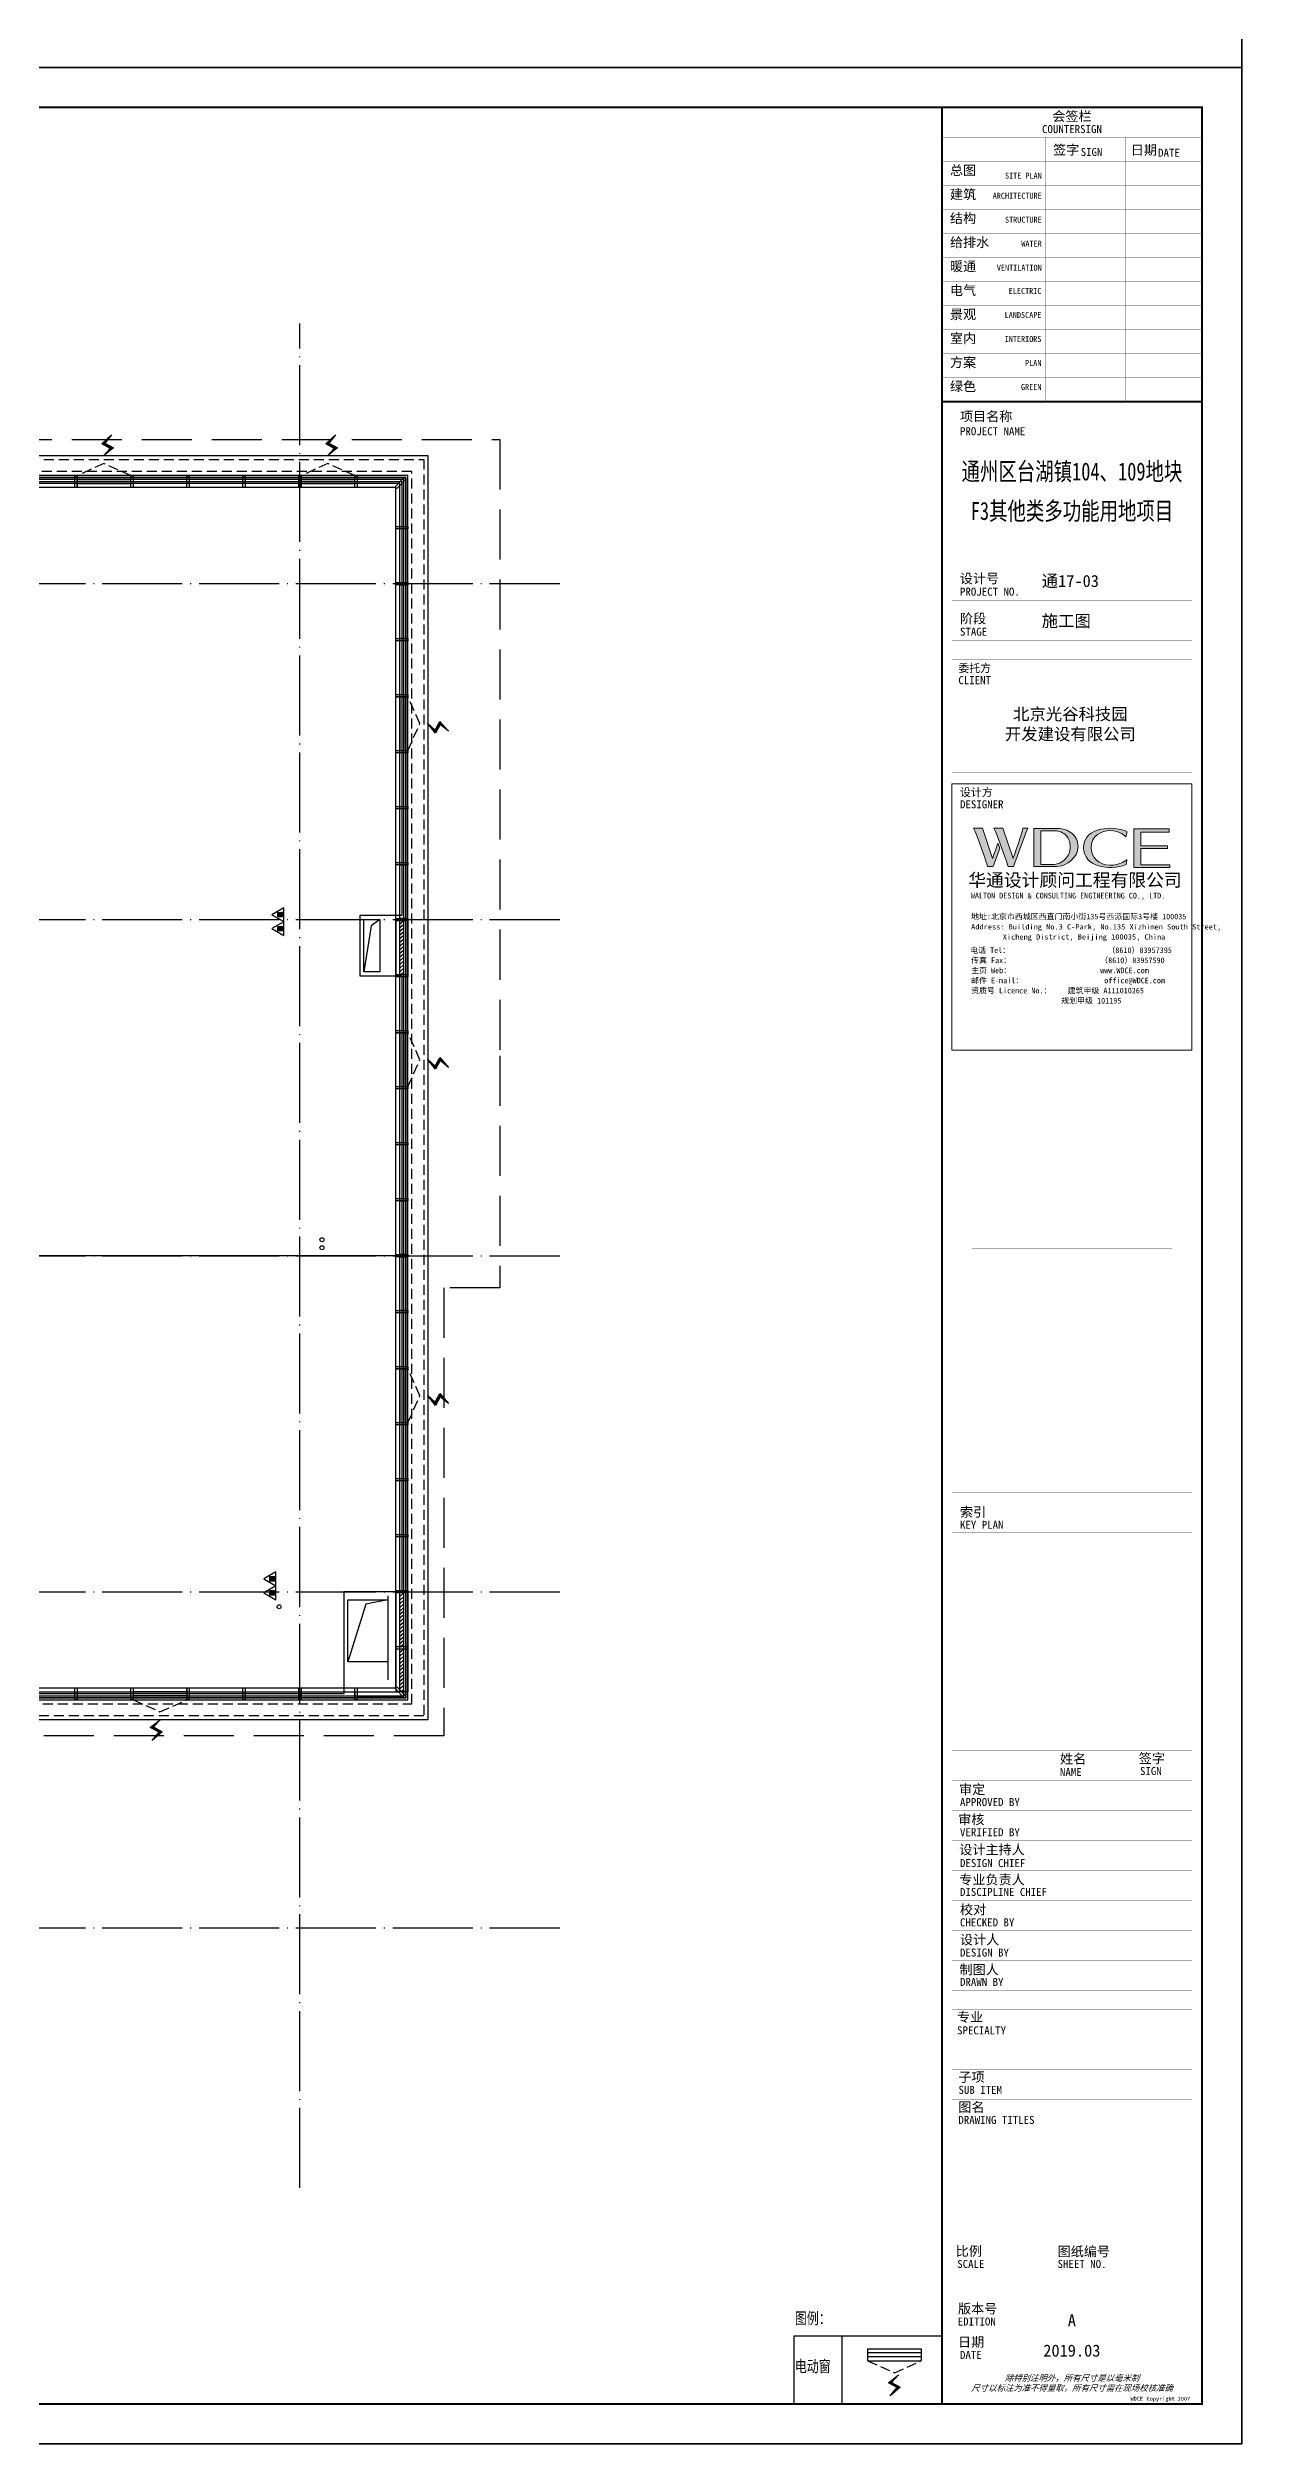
# Model space of a CAD drawing. Extents: x -292644 to 263613, y -713695 to 491457.
# Drawn here: x 35700 to 65552, y -12902 to 46989 of the extents above; entities that cross this region are included whole.
import ezdxf
from ezdxf.enums import TextEntityAlignment as Align
from ezdxf.xclip import XClip

# ---------------------------------------------------------------- set-up
doc = ezdxf.new("R2010")
doc.units = 0
doc.header["$LTSCALE"] = 1000
doc.header["$MEASUREMENT"] = 0
for name, pattern in [('10#楼幕墙$0$DASH', [0.35, 0.25, -0.1]), ('104-10 轴网$0$DOTE', [2.42, 2, -0.2, 0.02, -0.2]), ('X-104 8#10#平面_t3$0$109-34 轴网$0$L1$0$$AUDIT_BAD_LTYPE1', [0]), ('X-104 8#10#平面_t3$0$CACHE', [0.375, 0.25, -0.125]), ('X-104 8#10#平面_t3$0$DASH', [0.35, 0.25, -0.1])]:
    doc.linetypes.add(name, pattern=pattern)
doc.layers.get('0').update_dxf_attribs({"linetype": 'CONTINUOUS'})
doc.layers.get('Defpoints').update_dxf_attribs({"linetype": 'CONTINUOUS'})
doc.layers.add('10#楼幕墙$0$04-不打印_辅助线', color=165, linetype='CONTINUOUS', plot=False)
for name, color, linetype in [('10#楼幕墙$0$04-电动窗', 1, 'CONTINUOUS'), ('10#楼幕墙$0$A-C_玻璃幕墙', 140, 'CONTINUOUS'), ('10#楼幕墙$0$A-C_窗', 140, 'CONTINUOUS'), ('10#楼幕墙$0$A-C_窗b', 191, 'CONTINUOUS'), ('10#楼幕墙$0$A-金属背板', 30, 'CONTINUOUS'), ('104-10 轴网$0$A_AXIS-轴线', 36, '104-10 轴网$0$DOTE'), ('X-104 8#10#平面_t3$0$03-表格_185', 185, 'CONTINUOUS'), ('X-104 8#10#平面_t3$0$04-电动窗', 1, 'CONTINUOUS'), ('X-104 8#10#平面_t3$0$A-C_玻璃幕墙', 140, 'CONTINUOUS'), ('X-104 8#10#平面_t3$0$A-O_分水线', 127, 'CONTINUOUS'), ('X-104 8#10#平面_t3$0$A-O_屋面', 201, 'CONTINUOUS'), ('X-104 8#10#平面_t3$0$A-O_散水', 134, 'CONTINUOUS'), ('X-104 8#10#平面_t3$0$A-SUR_看线', 231, 'CONTINUOUS'), ('X-104 8#10#平面_t3$0$A-TECH_结构', 21, 'CONTINUOUS'), ('X-104 8#10#平面_t3$0$E-立面轮廓', 241, 'CONTINUOUS'), ('X-104 8#10#平面_t3$0$水-消火栓', 41, 'CONTINUOUS'), ('X-104 8#10#平面_t3$0$水-雨水管', 4, 'X-104 8#10#平面_t3$0$TG_Y')]:
    doc.layers.add(name, color=color, linetype=linetype)
doc.layers.add('X-104 8#10#平面_t3$0$000套内', color=226, linetype='CONTINUOUS', lineweight=30, plot=False)
doc.layers.get('X-104 8#10#平面_t3$0$A-O_分水线').off()
doc.styles.add('X-104 8#10#平面_t3$0$Standard', font='STXIHEI.TTF', dxfattribs={"width": 0.75})
doc.styles.add('X-104 8#10#平面_t3$0$TG_LINETYPE', font='romans2.shx', dxfattribs={"width": 0.8, "height": 3, "bigfont": 'hzdf2.shx'})
doc.styles.add('图签信息$0$hwxh', font='STXIHEI.TTF')
doc.styles.add('图签信息$0$华文细黑', font='STXIHEI.TTF', dxfattribs={"height": 10})
doc.linetypes.add('X-104 8#10#平面_t3$0$TG_Y', pattern='A,5,-0.3,["Y",X-104 8#10#平面_t3$0$TG_LINETYPE,S=0.1,R=0,X=-0.23,Y=-0.15],0', length=5.3)

# ---------------------------------------------------------------- blocks, each defined once
blk = doc.blocks.new('图签信息$0$WDCE Copyright200X')
at = {"const_width": 0.016}
blk.add_lwpolyline([(-10.6, 1.26, 1), (-11.4, 1.26, 1)], format="xyb", close=True, dxfattribs=at)
at = {"style": '图签信息$0$华文细黑'}
for s, p in [('WDCE ', (-11.46, 0.5)), ('     Copyright ', (-3.51, 0.5))]:
    blk.add_text(s, height=1, dxfattribs=at).set_placement(p, align=Align.BOTTOM_RIGHT)
blk.add_text('c', height=0.6, dxfattribs=at).set_placement((-11.04, 1.35), align=Align.MIDDLE_CENTER)
blk.add_attdef('200X', text='', height=1, dxfattribs=at).set_placement((-0.45, 0.5), align=Align.BOTTOM_RIGHT)
blk = doc.blocks.new('图签信息$0$logo2')
h = blk.add_hatch(color=7)
h.paths.add_polyline_path([(19.02, -7.36), (15.84, -7.36), (15.84, -3.97), (18.97, -3.97), (18.97, -4.24), (16.46, -4.24), (16.46, -5.45), (18.81, -5.45), (18.81, -5.69), (16.47, -5.69), (16.47, -7.12), (19.02, -7.12)])
edge = h.paths.add_edge_path()
edge.add_spline(control_points=[(15.26, -4.21), (15.26, -4.21), (15.13, -4.65), (15.13, -4.65), (15.13, -4.65), (14.62, -4.1), (13.73, -4.1), (13.04, -4.1), (12.07, -4.54), (12.08, -5.62), (12.08, -6.49), (12.77, -7.16), (13.73, -7.17), (14.66, -7.17), (15.23, -6.68), (15.23, -6.68), (15.23, -6.68), (15.16, -7.11), (15.16, -7.11), (13.63, -7.7), (11.42, -7.29), (11.41, -5.64), (11.4, -3.72), (14.16, -3.66), (15.26, -4.21)], knot_values=[0, 0, 0, 0, 1, 1, 1, 2, 2, 2, 3, 3, 3, 4, 4, 4, 5, 5, 5, 6, 6, 6, 7, 7, 7, 8, 8, 8, 8], degree=3, periodic=0)
edge = h.paths.add_edge_path(flags=16)
edge.add_spline(control_points=[(10.23, -5.57), (10.23, -5.16), (10.12, -4.83), (9.9, -4.58), (9.63, -4.27), (9.23, -4.12), (8.69, -4.12), (8.69, -4.12), (7.64, -4.12), (7.64, -4.12), (7.64, -4.12), (7.64, -7.1), (7.64, -7.1), (7.64, -7.1), (8.66, -7.1), (8.66, -7.1), (9.13, -7.1), (9.52, -6.93), (9.82, -6.6), (10.09, -6.31), (10.23, -5.96), (10.23, -5.57)], knot_values=[0, 0, 0, 0, 1, 1, 1, 2, 2, 2, 3, 3, 3, 4, 4, 4, 5, 5, 5, 6, 6, 6, 7, 7, 7, 7], degree=3, periodic=0)
edge = h.paths.add_edge_path()
edge.add_spline(control_points=[(10.92, -5.51), (10.92, -5.96), (10.72, -6.37), (10.34, -6.72), (9.92, -7.1), (9.41, -7.29), (8.82, -7.29), (8.82, -7.29), (7.03, -7.29), (7.03, -7.29), (7.03, -7.29), (7.03, -3.92), (7.03, -3.92), (7.03, -3.92), (9.1, -3.92), (9.1, -3.92), (9.59, -3.92), (10.01, -4.06), (10.36, -4.34), (10.73, -4.64), (10.92, -5.03), (10.92, -5.51)], knot_values=[0, 0, 0, 0, 1, 1, 1, 2, 2, 2, 3, 3, 3, 4, 4, 4, 5, 5, 5, 6, 6, 6, 7, 7, 7, 7], degree=3, periodic=0)
at = {"lineweight": 0}
blk.add_lwpolyline([(19.02, -7.36), (15.84, -7.36), (15.84, -3.97), (18.97, -3.97), (18.97, -4.24), (16.46, -4.24), (16.46, -5.45), (18.81, -5.45), (18.81, -5.69), (16.47, -5.69), (16.47, -7.12), (19.02, -7.12), (19.02, -7.36)], dxfattribs=at)
for points, knots in [([(10.92, -5.51), (10.92, -5.96), (10.72, -6.37), (10.34, -6.72), (9.92, -7.1), (9.41, -7.29), (8.82, -7.29), (8.82, -7.29), (7.03, -7.29), (7.03, -7.29), (7.03, -7.29), (7.03, -3.92), (7.03, -3.92), (7.03, -3.92), (9.1, -3.92), (9.1, -3.92), (9.59, -3.92), (10.01, -4.06), (10.36, -4.34), (10.73, -4.64), (10.92, -5.03), (10.92, -5.51)], [0, 0, 0, 0, 1, 1, 1, 2, 2, 2, 3, 3, 3, 4, 4, 4, 5, 5, 5, 6, 6, 6, 7, 7, 7, 7]), ([(10.23, -5.57), (10.23, -5.16), (10.12, -4.83), (9.9, -4.58), (9.63, -4.27), (9.23, -4.12), (8.69, -4.12), (8.69, -4.12), (7.64, -4.12), (7.64, -4.12), (7.64, -4.12), (7.64, -7.1), (7.64, -7.1), (7.64, -7.1), (8.66, -7.1), (8.66, -7.1), (9.13, -7.1), (9.52, -6.93), (9.82, -6.6), (10.09, -6.31), (10.23, -5.96), (10.23, -5.57)], [0, 0, 0, 0, 1, 1, 1, 2, 2, 2, 3, 3, 3, 4, 4, 4, 5, 5, 5, 6, 6, 6, 7, 7, 7, 7]), ([(15.26, -4.21), (15.26, -4.21), (15.13, -4.65), (15.13, -4.65), (15.13, -4.65), (14.62, -4.1), (13.73, -4.1), (13.04, -4.1), (12.07, -4.54), (12.08, -5.62), (12.08, -6.49), (12.77, -7.16), (13.73, -7.17), (14.66, -7.17), (15.23, -6.68), (15.23, -6.68), (15.23, -6.68), (15.16, -7.11), (15.16, -7.11), (13.63, -7.7), (11.42, -7.29), (11.41, -5.64), (11.4, -3.72), (14.16, -3.66), (15.26, -4.21)], [0, 0, 0, 0, 1, 1, 1, 2, 2, 2, 3, 3, 3, 4, 4, 4, 5, 5, 5, 6, 6, 6, 7, 7, 7, 8, 8, 8, 8])]:
    blk.add_open_spline(points, degree=3, knots=knots, dxfattribs=at)
blk = doc.blocks.new('图签信息$0$logo1')
h = blk.add_hatch(color=8)
edge = h.paths.add_edge_path()
edge.add_spline(control_points=[(3.86, -5.21), (3.63, -5.88), (3.39, -6.56), (3.39, -6.56), (3.39, -6.56), (2.5, -3.91), (2.5, -3.91), (2.5, -3.91), (1.8, -3.91), (1.69, -3.91), (2.02, -4.39), (2.95, -7.27), (2.95, -7.27), (2.95, -7.27), (3.44, -7.27), (3.44, -7.27), (3.44, -7.27), (4.03, -5.66), (4.03, -5.66), (4.03, -5.66), (3.86, -5.21), (3.86, -5.21)], knot_values=[0, 0, 0, 0, 1, 1, 1, 2, 2, 2, 3, 3, 3, 4, 4, 4, 5, 5, 5, 6, 6, 6, 7, 7, 7, 7], degree=3, periodic=0)
h = blk.add_hatch(color=7)
edge = h.paths.add_edge_path()
edge.add_spline(control_points=[(6.04, -3.91), (6.09, -4.1), (5.2, -6.56), (5.2, -6.56), (5.2, -6.56), (4.3, -3.91), (4.3, -3.91), (4.3, -3.91), (3.6, -3.91), (3.49, -3.91), (3.82, -4.39), (4.75, -7.27), (4.75, -7.27), (4.75, -7.27), (5.24, -7.27), (5.24, -7.27), (5.24, -7.27), (6.33, -4.3), (6.33, -4.3), (6.33, -4.3), (6.48, -3.91), (6.48, -3.91), (6.48, -3.91), (6.21, -3.91), (6.04, -3.91)], knot_values=[0, 0, 0, 0, 1, 1, 1, 2, 2, 2, 3, 3, 3, 4, 4, 4, 5, 5, 5, 6, 6, 6, 7, 7, 7, 8, 8, 8, 8], degree=3, periodic=0)
at = {"color": 8, "lineweight": 0}
blk.add_open_spline([(3.86, -5.21), (3.63, -5.88), (3.39, -6.56), (3.39, -6.56), (3.39, -6.56), (2.5, -3.91), (2.5, -3.91), (2.5, -3.91), (1.8, -3.91), (1.69, -3.91), (2.02, -4.39), (2.95, -7.27), (2.95, -7.27), (2.95, -7.27), (3.44, -7.27), (3.44, -7.27), (3.44, -7.27), (4.03, -5.66), (4.03, -5.66), (4.03, -5.66), (3.86, -5.21), (3.86, -5.21)], degree=3, knots=[0, 0, 0, 0, 1, 1, 1, 2, 2, 2, 3, 3, 3, 4, 4, 4, 5, 5, 5, 6, 6, 6, 7, 7, 7, 7], dxfattribs=at)
at = {"lineweight": 0}
blk.add_open_spline([(6.04, -3.91), (6.09, -4.1), (5.2, -6.56), (5.2, -6.56), (5.2, -6.56), (4.3, -3.91), (4.3, -3.91), (4.3, -3.91), (3.6, -3.91), (3.49, -3.91), (3.82, -4.39), (4.75, -7.27), (4.75, -7.27), (4.75, -7.27), (5.24, -7.27), (5.24, -7.27), (5.24, -7.27), (6.33, -4.3), (6.33, -4.3), (6.33, -4.3), (6.48, -3.91), (6.48, -3.91), (6.48, -3.91), (6.21, -3.91), (6.04, -3.91)], degree=3, knots=[0, 0, 0, 0, 1, 1, 1, 2, 2, 2, 3, 3, 3, 4, 4, 4, 5, 5, 5, 6, 6, 6, 7, 7, 7, 8, 8, 8, 8], dxfattribs=at)
blk.add_blockref('图签信息$0$logo2', (0, 0))
blk = doc.blocks.new('图签信息$0$时间-logo')
at = {"layer": 'Defpoints', "lineweight": 0}
blk.add_lwpolyline([(0, -23.46), (-21.17, -23.46), (-21.17, 0), (0, 0), (0, -23.46)], dxfattribs=at)
blk.add_blockref('图签信息$0$logo1', (-20.97, 0))
at = {"style": '图签信息$0$hwxh'}
for s, height, p in [('华通设计顾问工程有限公司 ', 1.15, (-19.73, -9.05)), ('WALTON DESIGN & CONSULTING ENGINEERING CO., LTD.', 0.5, (-19.5, -10.1)), ('Address: Building No.3 C-Park, No.135 Xizhimen South Street, ', 0.47, (-19.48, -12.83)), ('地址:北京市西城区西直门南小街135号西派国际3号楼 100035', 0.5, (-19.48, -11.94)), ('电话 Tel：                        （8610）83957395 ', 0.5, (-19.56, -14.91)), ('Xicheng District, Beijing 100035, China ', 0.47, (-16.69, -13.72)), ('传真 Fax：                      （8610）83957590 ', 0.5, (-19.48, -15.8)), ('主页 Web：                      www.WDCE.com ', 0.5, (-19.48, -16.69)), ('资质号 Licence No.：    建筑甲级 A111010265 ', 0.5, (-19.48, -18.47)), ('邮件 E-mail：                    office@WDCE.com ', 0.5, (-19.48, -17.58)), ('   规划甲级 101195', 0.5, (-12.6, -19.36))]:
    blk.add_text(s, height=height, dxfattribs=at).set_placement(p)
blk = doc.blocks.new('图签信息')
at = {"const_width": 0.5}
for points in [[(-65, 574), (-65, 500.5), (0, 500.5), (0, 574)], [(-65, 0), (0, 0), (0, 500.5), (-65, 500.5)]]:
    blk.add_lwpolyline(points, close=True, dxfattribs=at)
at = {"const_width": 0.05}
for points in [[(-65, 566.5), (0, 566.5)], [(-39.14, 566.5), (-39.14, 500.5)], [(-19.1, 566.5), (-19.1, 500.5)], [(-65, 560.5), (0, 560.5)], [(-65, 554.5), (0, 554.5)], [(-65, 548.5), (0, 548.5)], [(-65, 542.5), (0, 542.5)], [(-65, 536.5), (0, 536.5)], [(-65, 530.5), (0, 530.5)], [(-65, 524.5), (0, 524.5)], [(-65, 518.5), (0, 518.5)], [(-65, 512.5), (0, 512.5)], [(-65, 512.5), (0, 512.5)], [(-65, 506.5), (0, 506.5)], [(-65, 500.5), (0, 500.5)], [(-62.5, 450.87), (-2.5, 450.87)], [(-62.5, 440.87), (-2.5, 440.87)], [(-2.5, 407.85), (-2.5, 436.12), (-62.5, 436.12), (-62.5, 407.85)], [(-62.5, 407.85), (-2.5, 407.85)], [(-62.5, 404.92), (-62.5, 227.83)], [(-62.5, 404.92), (-2.5, 404.92)], [(-62.5, 227.83), (-2.5, 227.83), (-2.5, 404.92)], [(-57.5, 338.36), (-7.5, 338.36)], [(-57.5, 288.83), (-7.5, 288.83)], [(-57.5, 234.85), (-7.5, 234.85)], [(-62.5, 227.83), (-2.5, 227.83)], [(-62.5, 217.74), (-2.5, 217.74)], [(-62.5, 103.26), (-2.5, 103.26), (-2.5, 163.26), (-62.5, 163.26), (-62.5, 103.26)], [(-37.5, 163.26), (-37.5, 103.26)], [(-20, 163.26), (-20, 103.26)], [(-62.5, 155.76), (-2.5, 155.76)], [(-62.5, 148.26), (-2.5, 148.26)], [(-62.5, 140.76), (-2.5, 140.76)], [(-62.5, 133.26), (-2.5, 133.26)], [(-62.5, 125.76), (-2.5, 125.76)], [(-62.5, 118.26), (-2.5, 118.26)], [(-62.5, 110.76), (-2.5, 110.76)], [(-62.5, 98.5), (-2.5, 98.5), (-2.5, 10), (-62.5, 10), (-62.5, 98.5)], [(-62.5, 83.5), (-2.5, 83.5)], [(-62.5, 76), (-2.5, 76)], [(-62.5, 40), (-2.5, 40)], [(-37.5, 40), (-37.5, 26)], [(-62.5, 26), (-2.5, 26)], [(-62.5, 18), (-2.5, 18)]]:
    blk.add_lwpolyline(points, dxfattribs=at)
at = {"ltscale": 0.001, "xscale": 2.834689937531525, "yscale": 2.834689937531525, "zscale": 2.834689937531525}
blk.add_blockref('图签信息$0$时间-logo', (-2.5, 404.92), dxfattribs=at)
blk.add_blockref('图签信息$0$WDCE Copyright200X', (-2.5, 0)).add_auto_attribs({'200X': '2007'})
at = {"style": '图签信息$0$华文细黑'}
for s, height, p in [('COUNTERSIGN', 2, (-32.5, 569.6)), ('会签栏', 2.4, (-32.5, 573))]:
    blk.add_text(s, height=height, dxfattribs=at).set_placement(p, align=Align.TOP_CENTER)
for s, height, p in [('签字', 2.4, (-37.22, 564.63)), ('SIGN', 2, (-30.32, 563.88)), ('日期', 2.4, (-17.79, 564.58)), ('DATE', 2, (-10.96, 563.7)), ('总图', 2.4, (-63, 559.5)), ('建筑', 2.4, (-63, 553.5)), ('结构', 2.4, (-63, 547.5)), ('给排水', 2.4, (-63, 541.5)), ('暖通', 2.4, (-63, 535.5)), ('电气', 2.4, (-63, 529.5)), ('景观', 2.4, (-63, 523.5)), ('室内', 2.4, (-63, 517.5)), ('方案', 2.4, (-63, 511.5)), ('绿色', 2.4, (-63, 505.5)), ('项目名称', 2.4, (-60.5, 498)), ('PROJECT NAME', 2, (-60.5, 494.08)), ('设计号', 2.4, (-60.54, 457.48)), ('PROJECT NO.', 2, (-60.5, 453.97)), ('STAGE', 2, (-60.5, 443.97)), ('阶段', 2.4, (-60.5, 447.47)), ('委托方', 2, (-60.9, 434.86)), ('CLIENT', 2, (-60.9, 431.86)), ('设计方', 2, (-60.5, 403.83)), ('DESIGNER', 2, (-60.5, 400.83)), ('索引', 2.4, (-60.5, 224.14)), ('KEY PLAN', 2, (-60.5, 220.74)), ('姓名', 2.4, (-35.5, 162.47)), ('签字', 2.4, (-15.81, 162.57)), ('NAME', 2, (-35.5, 158.96)), ('SIGN', 2, (-15.5, 159.2)), ('审定', 2.4, (-60.73, 154.81)), ('APPROVED BY', 2, (-60.5, 151.44)), ('审核', 2.4, (-60.95, 147.29)), ('VERIFIED BY', 2, (-60.5, 143.91)), ('设计主持人', 2.4, (-60.68, 139.76)), ('专业负责人', 2.4, (-60.67, 132.26)), ('DESIGN CHIEF', 2, (-60.5, 136.19)), ('DISCIPLINE CHIEF', 2, (-60.5, 128.98)), ('校对', 2.4, (-60.5, 124.76)), ('CHECKED BY', 2, (-60.5, 121.37)), ('设计人', 2.4, (-60.5, 117.26)), ('DESIGN BY', 2, (-60.5, 113.83)), ('制图人', 2.4, (-60.61, 109.76)), ('DRAWN BY', 2, (-60.5, 106.5)), ('专业', 2.4, (-61.23, 97.93)), ('SPECIALTY', 2, (-61.23, 94.38)), ('SUB ITEM', 2, (-60.88, 79.5)), ('子项', 2.4, (-60.88, 82.92)), ('DRAWING TITLES', 2, (-60.91, 72)), ('图名', 2.4, (-60.91, 75.41)), ('比例', 2.4, (-61.56, 39.42)), ('SCALE', 2, (-61.19, 36)), ('SHEET NO.', 2, (-36.1, 36)), ('图纸编号', 2.4, (-36.1, 39.32)), ('版本号', 2.4, (-61, 25.03)), ('EDITION', 2, (-61.06, 21.61)), ('日期', 2.4, (-61, 16.68)), ('DATE', 2, (-60.5, 13.26))]:
    blk.add_text(s, height=height, dxfattribs=at).set_placement(p, align=Align.TOP_LEFT)
for s, p in [('SITE PLAN', (-40.06, 557.7)), ('ARCHITECTURE', (-40.06, 552.7)), ('STRUCTURE', (-40.06, 546.7)), ('WATER', (-40.06, 540.7)), ('VENTILATION', (-40.06, 534.7)), ('ELECTRIC', (-40.14, 528.89)), ('LANDSCAPE', (-40.14, 522.89)), ('INTERIORS', (-40.14, 516.89)), ('PLAN', (-40.14, 510.89)), ('GREEN', (-40.14, 504.89))]:
    blk.add_text(s, height=1.5, dxfattribs=at).set_placement(p, align=Align.TOP_RIGHT)
at = {"color": 4, "style": '图签信息$0$华文细黑', "width": 0.75}
for s, p in [('通州区台湖镇104、109地块', (-32.5, 480.78)), ('F3其他类多功能用地项目', (-32.5, 470.91))]:
    blk.add_text(s, height=4.5, dxfattribs=at).set_placement(p, align=Align.CENTER)
at = {"color": 4, "style": '图签信息$0$华文细黑'}
for s, p in [('A', (-32.53, 19.4)), ('2019.03', (-32.53, 11.84))]:
    blk.add_text(s, height=3, dxfattribs=at).set_placement(p, align=Align.CENTER)
at = {"style": '图签信息$0$华文细黑', "oblique": 20}
for s, p in [('除特别注明外，所有尺寸是以毫米制', (-32.5, 6.5)), ('尺寸以标注为准不得量取，所有尺寸需在现场校核准确', (-32.5, 4))]:
    blk.add_text(s, height=1.5, dxfattribs=at).set_placement(p, align=Align.MIDDLE_CENTER)
at = {"color": 4, "ltscale": 0.001, "char_height": 3, "width": 58.4895, "style": '图签信息$0$华文细黑'}
for s, insert, attachment_point in [('通17-03', (-40.06, 455.51), 4), ('施工图', (-40.06, 445.51), 4), ('北京光谷科技园\\P开发建设有限公司', (-32.9, 419.71), 5)]:
    blk.add_mtext(s, dxfattribs=dict(at, insert=insert, attachment_point=attachment_point))
blk = doc.blocks.new('图签-A1')
at = {"color": 2}
blk.add_blockref('图签信息', (0, 0), dxfattribs=at)
blk = doc.blocks.new('图框-A1')
for points, const_width in [([(0, 0), (841, 0), (841, 594), (0, 594)], 0.05), ([(766, 584), (25, 584), (25, 10), (766, 10)], 0.5)]:
    blk.add_lwpolyline(points, close=True, dxfattribs=dict(const_width=const_width))
at = {"const_width": 0.05}
for points in [[(420.5, 594), (420.5, 592)], [(0, 297), (2, 297)], [(841, 297), (839, 297)], [(420.5, 0), (420.5, 2)]]:
    blk.add_lwpolyline(points, dxfattribs=at)
blk = doc.blocks.new('104-10 轴网')
at = {"layer": '104-10 轴网$0$A_AXIS-轴线', "linetype": '104-10 轴网$0$DOTE'}
for p, q in [((0, -6500), (0, 40100)), ((8400, -6500), (8400, 40100)), ((16800, -6500), (16800, 40100)), ((25200, -6500), (25200, 40100)), ((33600, -6500), (33600, 40100)), ((42000, -6500), (42000, 40100)), ((120430, 40100), (120430, -6500)), ((128830, 40100), (128830, -6500)), ((137230, 40100), (137230, -6500)), ((145630, 40100), (145630, -6500)), ((154030, 40100), (154030, -6500)), ((162430, 40100), (162430, -6500)), ((-6500, 33600), (48500, 33600)), ((168930, 33600), (113930, 33600)), ((-6500, 25200), (48500, 25200)), ((168930, 25200), (113930, 25200)), ((-6500, 16800), (48500, 16800)), ((168930, 16800), (113930, 16800)), ((-6500, 8400), (48500, 8400)), ((168930, 8400), (113930, 8400)), ((-6500, 0), (48500, 0)), ((168930, 0), (113930, 0))]:
    blk.add_line(p, q, dxfattribs=at)
at = {"layer": 'Defpoints'}
for points in [[(-16050, 45500), (58050, 45500), (58050, -11900), (-16050, -11900)], [(104380, 45500), (178480, 45500), (178480, -11900), (104380, -11900)]]:
    blk.add_lwpolyline(points, close=True, dxfattribs=at)
blk = doc.blocks.new('104-8910 结构')
at = {"layer": 'Defpoints'}
blk.add_lwpolyline([(-19000, -118200), (61000, -118200), (61000, 41800), (-19000, 41800)], close=True, dxfattribs=at)
blk = doc.blocks.new('X-104 8#10#平面_t3$0$yteiteru7y6')
at = {"layer": 'X-104 8#10#平面_t3$0$A-TECH_结构'}
for points in [[(43600, 25200), (44000, 25200), (44000, 23900), (43600, 23900)], [(17550, 10050), (17550, 8750), (17000, 8750), (17181, 9940)], [(17550, 8750), (17000, 8750), (17000, 10050), (17550, 10050)], [(33550, 10050), (33550, 8750), (32950, 8750), (33138, 9881)]]:
    blk.add_lwpolyline(points, close=True, dxfattribs=at)
at = {"layer": 'X-104 8#10#平面_t3$0$A-TECH_结构', "linetype": 'X-104 8#10#平面_t3$0$109-34 轴网$0$L1$0$$AUDIT_BAD_LTYPE1'}
blk.add_lwpolyline([(44000, 25200), (43777, 25047), (43600, 23900)], dxfattribs=at)
at = {"layer": 'X-104 8#10#平面_t3$0$A-TECH_结构'}
for points in [[(-1600, 11100), (-2085, 10876), (-2200, 8750)], [(44200, 8200), (43644, 8094), (43200, 6650)]]:
    blk.add_lwpolyline(points, dxfattribs=at)
at = {"layer": 'X-104 8#10#平面_t3$0$A-TECH_结构', "linetype": 'X-104 8#10#平面_t3$0$109-34 轴网$0$L1$0$$AUDIT_BAD_LTYPE1'}
for points in [[(-2200, 8750), (-1600, 8750), (-1600, 11100), (-2200, 11100)], [(33550, 8750), (32950, 8750), (32950, 10050), (33550, 10050)], [(43200, 8200), (44200, 8200), (44200, 6650), (43200, 6650)]]:
    blk.add_lwpolyline(points, close=True, dxfattribs=at)
blk = doc.blocks.new('X-104 8#10#平面_t3$0$rhyseuyi')
at = {"layer": 'X-104 8#10#平面_t3$0$A-TECH_结构', "linetype": 'X-104 8#10#平面_t3$0$109-34 轴网$0$L1$0$$AUDIT_BAD_LTYPE1'}
blk.add_lwpolyline([(22550, 20800), (22550, 36250), (44650, 36250), (44650, 5750), (33550, 5750), (33550, 2800), (27850, 2800), (27850, -2650), (-2650, -2650), (-2650, 19450), (17800, 19450), (17800, 20800)], close=True, dxfattribs=at)
blk = doc.blocks.new('10#楼幕墙$0$ii')
blk.add_lwpolyline([(-1340, 0), (0, 0), (0, -150), (-1340, -150)], close=True)
blk = doc.blocks.new('10#楼幕墙$0$$TCHSYS$WIN2D')
for p, q in [((-0.5, 0.5), (0.5, 0.5)), ((-0.5, 0.5), (-0.5, -0.5)), ((0.5, 0.5), (0.5, -0.5)), ((0.5, 0.167), (-0.5, 0.167)), ((0.5, -0.167), (-0.5, -0.167)), ((-0.5, -0.5), (0.5, -0.5))]:
    blk.add_line(p, q)
blk = doc.blocks.new('10#楼幕墙$0$开启扇')
at = {"layer": '10#楼幕墙$0$04-电动窗'}
h = blk.add_hatch(color=1, dxfattribs=at)
h.dxf.hatch_style = 1
h.paths.add_polyline_path([(681, 540), (510, 729), (726, 846), (478, 1066), (647, 856), (430, 739)])
at = {"linetype": '10#楼幕墙$0$DASH'}
blk.add_lwpolyline([(0, 50), (670, 350), (1340, 50)], dxfattribs=at)
at = {"layer": '10#楼幕墙$0$04-电动窗', "color": 1}
blk.add_lwpolyline([(681, 540), (510, 729), (726, 846), (478, 1066), (647, 856), (430, 739), (681, 540)], close=True, dxfattribs=at)
at = {"xscale": -1340, "yscale": 300, "zscale": 1340, "rotation": 180}
blk.add_blockref('10#楼幕墙$0$$TCHSYS$WIN2D', (670, -100), dxfattribs=at)
blk = doc.blocks.new('10#楼幕墙$0$$WINLIB2D$00000039')
at = {"color": 0}
for points in [[(-0.5, 0.5), (-0.5, -0.5)], [(0.5, 0.5), (-0.5, 0.5)], [(0.5, -0.5), (0.5, 0.5)], [(-0.5, 0.167), (0.5, 0.167)], [(-0.452, -0.167), (-0.5, 0.084)], [(-0.384, -0.167), (-0.448, 0.167)], [(-0.316, -0.167), (-0.38, 0.167)], [(-0.248, -0.167), (-0.312, 0.167)], [(-0.18, -0.167), (-0.244, 0.167)], [(-0.112, -0.167), (-0.176, 0.167)], [(-0.044, -0.167), (-0.108, 0.167)], [(0.024, -0.167), (-0.04, 0.167)], [(0.092, -0.167), (0.028, 0.167)], [(0.16, -0.167), (0.096, 0.167)], [(0.228, -0.167), (0.164, 0.167)], [(0.296, -0.167), (0.232, 0.167)], [(0.364, -0.167), (0.3, 0.167)], [(0.432, -0.167), (0.368, 0.167)], [(0.5, -0.167), (0.436, 0.167)], [(-0.5, -0.167), (0.5, -0.167)], [(0.5, -0.5), (-0.5, -0.5)]]:
    blk.add_lwpolyline(points, dxfattribs=at)
blk = doc.blocks.new('10#楼幕墙$0$A$C737B3372')
at = {"color": 0, "extrusion": (0, 0, -1)}
for p, q in [((300, 1070), (0, 1070)), ((0, 1070), (0, 0)), ((100, 0), (100, 1070)), ((200, 1070), (100, 984)), ((200, 979), (100, 893)), ((200, 888), (100, 802)), ((200, 797), (100, 711)), ((200, 706), (100, 620)), ((200, 614), (100, 529)), ((200, 0), (200, 1070)), ((300, 1070), (300, 0)), ((200, 523), (100, 437)), ((200, 432), (100, 346)), ((200, 341), (100, 255)), ((200, 250), (100, 164)), ((200, 159), (100, 73)), ((200, 68), (121, 0)), ((300, 0), (0, 0))]:
    blk.add_line(p, q, dxfattribs=at)
blk = doc.blocks.new('10#楼幕墙')
at = {"layer": '10#楼幕墙$0$04-不打印_辅助线'}
for points in [[(-18550, 46500), (65550, 46500), (65550, 105900), (-18550, 105900)], [(-18550, -12900), (65550, -12900), (65550, 46500), (-18550, 46500)], [(22600, 20800), (17800, 20800), (17800, 19400), (-2600, 19400), (-2600, -2600), (27800, -2600), (27800, 2800), (33500, 2800), (33500, 5800), (44600, 5800), (44600, 36200), (22600, 36200)]]:
    blk.add_lwpolyline(points, close=True, dxfattribs=at)
at = {"layer": '10#楼幕墙$0$A-C_玻璃幕墙'}
for points in [[(31395, 4100), (33600, 4100), (33600, 5700), (44700, 5700), (44700, 36300), (22500, 36300), (22500, 19500), (22370, 19500)], [(32470, 4400), (33300, 4400), (33300, 6000), (44400, 6000), (44400, 36000), (22800, 36000), (22800, 19200), (22370, 19200)], [(32530, 4150), (33550, 4150), (33550, 5750), (44650, 5750), (44650, 36250), (22550, 36250), (22550, 19450), (22430, 19450)], [(32530, 4300), (33400, 4300), (33400, 5900), (44500, 5900), (44500, 36100), (22700, 36100), (22700, 19300), (22430, 19300)]]:
    blk.add_lwpolyline(points, dxfattribs=at)
for points in [[(36370, 36300), (36430, 36300), (36430, 36000), (36370, 36000)], [(37770, 36300), (37830, 36300), (37830, 36000), (37770, 36000)], [(39170, 36300), (39230, 36300), (39230, 36000), (39170, 36000)], [(40570, 36300), (40630, 36300), (40630, 36000), (40570, 36000)], [(41970, 36300), (42030, 36300), (42030, 36000), (41970, 36000)], [(43370, 36300), (43430, 36300), (43430, 36000), (43370, 36000)], [(44379, 36021), (44421, 35979), (44650, 36208), (44608, 36250)], [(44700, 35030), (44700, 34970), (44400, 34970), (44400, 35030)], [(44700, 33630), (44700, 33570), (44400, 33570), (44400, 33630)], [(44700, 32230), (44700, 32170), (44400, 32170), (44400, 32230)], [(44700, 30830), (44700, 30770), (44400, 30770), (44400, 30830)], [(44700, 29430), (44700, 29370), (44400, 29370), (44400, 29430)], [(44700, 28030), (44700, 27970), (44400, 27970), (44400, 28030)], [(44700, 26630), (44700, 26570), (44400, 26570), (44400, 26630)], [(44700, 25230), (44700, 25170), (44400, 25170), (44400, 25230)], [(44700, 23830), (44700, 23770), (44400, 23770), (44400, 23830)], [(44700, 22430), (44700, 22370), (44400, 22370), (44400, 22430)], [(44700, 22430), (44700, 22370), (44400, 22370), (44400, 22430)], [(44700, 21030), (44700, 20970), (44400, 20970), (44400, 21030)], [(44700, 19630), (44700, 19570), (44400, 19570), (44400, 19630)], [(44700, 18230), (44700, 18170), (44400, 18170), (44400, 18230)], [(44700, 16830), (44700, 16770), (44400, 16770), (44400, 16830)], [(44700, 15430), (44700, 15370), (44400, 15370), (44400, 15430)], [(44700, 14030), (44700, 13970), (44400, 13970), (44400, 14030)], [(44700, 12630), (44700, 12570), (44400, 12570), (44400, 12630)], [(44700, 11230), (44700, 11170), (44400, 11170), (44400, 11230)], [(44700, 9830), (44700, 9770), (44400, 9770), (44400, 9830)], [(44700, 8430), (44700, 8370), (44400, 8370), (44400, 8430)], [(44700, 7030), (44700, 6970), (44400, 6970), (44400, 7030)], [(36370, 6000), (36430, 6000), (36430, 5700), (36370, 5700)], [(37770, 6000), (37830, 6000), (37830, 5700), (37770, 5700)], [(39170, 6000), (39230, 6000), (39230, 5700), (39170, 5700)], [(40570, 6000), (40630, 6000), (40630, 5700), (40570, 5700)], [(41970, 6000), (42030, 6000), (42030, 5700), (41970, 5700)], [(43370, 6000), (43430, 6000), (43430, 5700), (43370, 5700)], [(44379, 5979), (44421, 6021), (44650, 5792), (44608, 5750)]]:
    blk.add_lwpolyline(points, close=True, dxfattribs=at)
at = {"layer": '10#楼幕墙$0$A-金属背板'}
blk.add_lwpolyline([(43430, 5750), (44575, 5750), (44575, 5770), (43430, 5770)], close=True, dxfattribs=at)
at = {"layer": '10#楼幕墙$0$A-C_玻璃幕墙', "xscale": -1}
blk.add_blockref('10#楼幕墙$0$开启扇', (43370, 36250), dxfattribs=at)
at = {"layer": '10#楼幕墙$0$A-C_玻璃幕墙'}
blk.add_blockref('10#楼幕墙$0$ii', (41970, 36250), dxfattribs=at)
for p, rotation in [((44650, 32230), 270), ((44650, 25230), 270), ((44650, 16830), 270), ((44650, 15430), 270), ((40630, 5750), 180), ((42030, 5750), 180)]:
    blk.add_blockref('10#楼幕墙$0$ii', p, dxfattribs=dict(at, rotation=rotation))
at = {"layer": '10#楼幕墙$0$A-C_玻璃幕墙', "xscale": -1}
for p, rotation in [((44650, 29430), 270), ((44650, 21030), 270), ((37830, 5750), 180)]:
    blk.add_blockref('10#楼幕墙$0$开启扇', p, dxfattribs=dict(at, rotation=rotation))
at = {"layer": '10#楼幕墙$0$A-C_窗', "xscale": 1340, "yscale": 300.0000000000001, "zscale": -1340, "rotation": 90}
for p in [(44550, 24500), (44550, 7700)]:
    blk.add_blockref('10#楼幕墙$0$$WINLIB2D$00000039', p, dxfattribs=at)
at = {"layer": '10#楼幕墙$0$A-C_窗'}
blk.add_blockref('10#楼幕墙$0$A$C737B3372', (44400, 5900), dxfattribs=at)
at = {"layer": '10#楼幕墙$0$A-C_窗b', "color": 4, "xscale": -1}
blk.add_blockref('10#楼幕墙$0$开启扇', (37770, 36250), dxfattribs=at)
at = {"layer": '10#楼幕墙$0$A-C_窗b', "color": 4, "xscale": -1, "rotation": 270}
blk.add_blockref('10#楼幕墙$0$开启扇', (44650, 12630), dxfattribs=at)
blk = doc.blocks.new('X-104 8#10#平面_t3$0$$TWTSYS$00000546')
h = blk.add_hatch()
h.set_pattern_fill('ANSI31', color=256, scale=200, style=0)
h.set_pattern_definition([(45, (-38543.802, -6670.83), (-17.67767, 17.67767), [])])
h.paths.add_polyline_path([(-65, 174), (65, 174), (65, 44), (-65, 44)])
for points in [[(0, 344), (-198, 0), (198, 0)], [(-65, 174), (65, 174), (65, 44), (-65, 44)]]:
    blk.add_lwpolyline(points, close=True)
blk = doc.blocks.new('X-104 8#10#平面_t3$0$A$C46662BA1')
at = {"layer": 'X-104 8#10#平面_t3$0$水-消火栓'}
blk.add_circle((41480, 8025), 50, dxfattribs=at)
at = {"layer": 'X-104 8#10#平面_t3$0$水-雨水管', "color": 160, "linetype": 'Continuous'}
for centre in [(42550, 17200), (42550, 17000)]:
    blk.add_circle(centre, 50, dxfattribs=at)
at = {"layer": 'X-104 8#10#平面_t3$0$水-消火栓', "xscale": 0.88, "yscale": 0.88, "zscale": 0.88, "rotation": 90}
for p in [(41600, 25324), (41600, 24975), (41400, 8724), (41400, 8375)]:
    blk.add_blockref('X-104 8#10#平面_t3$0$$TWTSYS$00000546', p, dxfattribs=at)
blk = doc.blocks.new('X-104 8#10#平面_t3$0$$TCHSYS$WIN2D')
for p, q in [((-0.5, 0.5), (0.5, 0.5)), ((-0.5, 0.5), (-0.5, -0.5)), ((0.5, 0.5), (0.5, -0.5)), ((0.5, 0.167), (-0.5, 0.167)), ((0.5, -0.167), (-0.5, -0.167)), ((-0.5, -0.5), (0.5, -0.5))]:
    blk.add_line(p, q)
blk = doc.blocks.new('X-104 8#10#平面_t3$0$开启扇')
at = {"layer": 'X-104 8#10#平面_t3$0$04-电动窗'}
h = blk.add_hatch(color=1, dxfattribs=at)
h.dxf.hatch_style = 1
h.paths.add_polyline_path([(771, 399), (600, 588), (817, 705), (569, 925), (738, 715), (521, 598)])
at = {"linetype": 'X-104 8#10#平面_t3$0$DASH'}
blk.add_lwpolyline([(0, 50), (670, 350), (1340, 50)], dxfattribs=at)
at = {"layer": 'X-104 8#10#平面_t3$0$04-电动窗', "color": 1}
blk.add_lwpolyline([(771, 399), (600, 588), (817, 705), (569, 925), (738, 715), (521, 598), (771, 399)], close=True, dxfattribs=at)
at = {"xscale": -1340, "yscale": 300, "zscale": 1340, "rotation": 180}
blk.add_blockref('X-104 8#10#平面_t3$0$$TCHSYS$WIN2D', (670, -100), dxfattribs=at)
blk = doc.blocks.new('X-104 8#10#平面_t3$0$fdgfdhgh')
at = {"layer": 'X-104 8#10#平面_t3$0$03-表格_185'}
for p, q in [((-3700, 1700), (0, 1700)), ((-3700, 1700), (-3700, 0)), ((-2500, 1700), (-2500, 0)), ((0, 1700), (0, 0)), ((-3700, 0), (0, 0))]:
    blk.add_line(p, q, dxfattribs=at)
at = {"layer": 'X-104 8#10#平面_t3$0$A-C_玻璃幕墙', "linetype": 'X-104 8#10#平面_t3$0$109-34 轴网$0$L1$0$$AUDIT_BAD_LTYPE1', "xscale": -1, "rotation": 180}
blk.add_blockref('X-104 8#10#平面_t3$0$开启扇', (-1860, 1128), dxfattribs=at)
at = {"layer": 'X-104 8#10#平面_t3$0$03-表格_185', "color": 7, "char_height": 292.1, "width": 4952.55, "attachment_point": 5, "style": 'X-104 8#10#平面_t3$0$Standard'}
for s, insert in [('图例：', (-3229, 2125)), ('电动窗', (-3229, 925))]:
    blk.add_mtext(s, dxfattribs=dict(at, insert=insert))
blk = doc.blocks.new('X-104 8#10#平面_t3')
at = {"linetype": 'X-104 8#10#平面_t3$0$109-34 轴网$0$L1$0$$AUDIT_BAD_LTYPE1'}
for points in [[(65550, 105900), (65550, 46500), (-18550, 46500), (-18550, 105900)], [(65550, 46500), (65550, -12900), (-18550, -12900), (-18550, 46500)]]:
    blk.add_lwpolyline(points, close=True, dxfattribs=at)
at = {"layer": 'X-104 8#10#平面_t3$0$000套内'}
blk.add_lwpolyline([(43100, 5850), (33700, 5850), (33700, 8750), (33700, 8750), (33700, 11550), (32050, 11550), (32050, 20900), (24950, 20900), (24950, 19600), (22650, 19600), (22650, 36150), (44550, 36150), (44550, 25300), (43500, 25300), (43500, 23800), (44550, 23800), (44550, 8400), (43100, 8400), (43100, 5850)], dxfattribs=at)
at = {"layer": 'X-104 8#10#平面_t3$0$A-O_屋面', "linetype": 'X-104 8#10#平面_t3$0$DASH', "ltscale": 5}
blk.add_lwpolyline([(32800, 36300), (32800, 37200), (47000, 37200), (47000, 21800), (47000, 21800), (47000, 16000), (45600, 16000), (45600, 4800), (34400, 4800), (34400, 3400), (28800, 3400), (28800, -3600), (17600, -3600), (17600, -5000), (-800, -5000), (-800, -2700)], dxfattribs=at)
at = {"layer": 'X-104 8#10#平面_t3$0$A-O_散水'}
blk.add_lwpolyline([(33600, 4100), (33600, 5700), (44700, 5700), (44700, 36300), (22500, 36300), (22500, 23900), (22000, 23900), (22000, 36800), (45200, 36800), (45200, 5200), (34100, 5200), (34100, 3600), (33600, 3600)], dxfattribs=at)
at = {"layer": 'X-104 8#10#平面_t3$0$A-O_散水', "linetype": 'X-104 8#10#平面_t3$0$CACHE'}
blk.add_lwpolyline([(34000, 3700), (33700, 3700), (33700, 5600), (44800, 5600), (44800, 36400), (22400, 36400), (22400, 19600), (22100, 19600), (22100, 36700), (45100, 36700), (45100, 5300), (34000, 5300)], close=True, dxfattribs=at)
at = {"layer": 'X-104 8#10#平面_t3$0$A-SUR_看线', "linetype": 'X-104 8#10#平面_t3$0$DASH', "ltscale": 2, "const_width": 30}
blk.add_lwpolyline([(32150, 16800), (44400, 16800)], dxfattribs=at)
at = {"layer": 'X-104 8#10#平面_t3$0$E-立面轮廓', "ltscale": 2}
for p, q in [((44200, 8300), (44200, 6200)), ((44400, 8300), (44400, 6200))]:
    blk.add_line(p, q, dxfattribs=at)
at = {"linetype": 'X-104 8#10#平面_t3$0$109-34 轴网$0$L1$0$$AUDIT_BAD_LTYPE1'}
ref = blk.add_blockref('10#楼幕墙', (0, 0), dxfattribs=at)
XClip(ref).set_block_clipping_path([(-18550, -12900), (65550.0000000001, 343500.0000000001)])
at = {"xscale": 100, "yscale": 100, "zscale": 100}
for name, p in [('图框-A1', (-18550, 46500)), ('图框-A1', (-18550, -12900)), ('图签-A1', (64550, -11900))]:
    blk.add_blockref(name, p, dxfattribs=at)
at = {"linetype": 'X-104 8#10#平面_t3$0$109-34 轴网$0$L1$0$$AUDIT_BAD_LTYPE1'}
ref = blk.add_blockref('104-10 轴网', (0, 0), dxfattribs=at)
XClip(ref).set_block_clipping_path([(-16050, -11900), (58050, 45500)])
ref = blk.add_blockref('104-8910 结构', (-130, 106300), dxfattribs=at)
XClip(ref).set_block_clipping_path([(-15919.9999999996, -118200.0000000001), (58180.0000000005, -60800.0000000001)])
blk.add_blockref('X-104 8#10#平面_t3$0$fdgfdhgh', (58050, -11900), dxfattribs=at)
at = {"layer": 'X-104 8#10#平面_t3$0$A-O_分水线', "linetype": 'X-104 8#10#平面_t3$0$109-34 轴网$0$L1$0$$AUDIT_BAD_LTYPE1'}
blk.add_blockref('X-104 8#10#平面_t3$0$A$C46662BA1', (0, 0), dxfattribs=at)
at = {"layer": 'X-104 8#10#平面_t3$0$A-TECH_结构', "linetype": 'X-104 8#10#平面_t3$0$109-34 轴网$0$L1$0$$AUDIT_BAD_LTYPE1'}
for name in ['X-104 8#10#平面_t3$0$rhyseuyi', 'X-104 8#10#平面_t3$0$yteiteru7y6']:
    blk.add_blockref(name, (0, 0), dxfattribs=at)

msp = doc.modelspace()

# ---------------------------------------------------------------- block references
msp.add_blockref('X-104 8#10#平面_t3', (0, 0))

doc.saveas('drawing.dxf')
